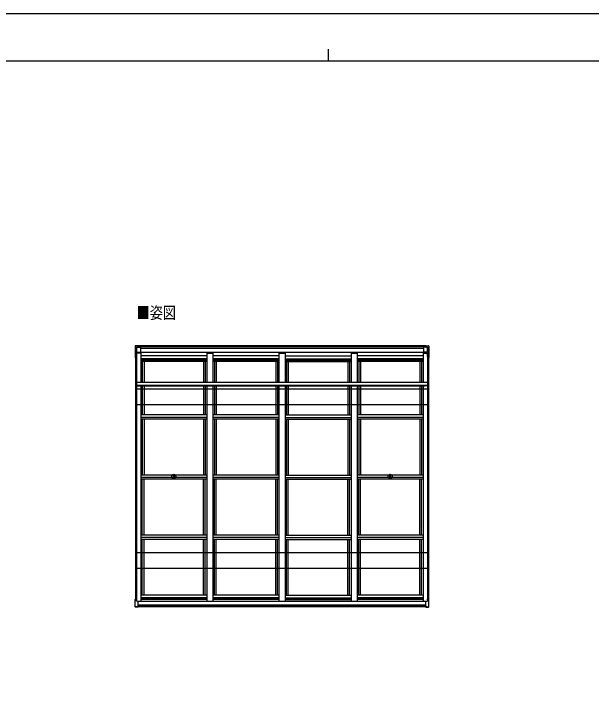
# Model space of a CAD drawing. Units: millimetres, scale not verified. Extents: x -8410 to 8410, y -5940 to 5940.
# Drawn here: x -2602 to 2159, y 229 to 5940 of the extents above; entities that cross this region are included whole.
import ezdxf
from ezdxf.enums import TextEntityAlignment as Align

# ---------------------------------------------------------------- set-up
doc = ezdxf.new("R2010")
doc.units = ezdxf.units.MM
doc.header["$LTSCALE"] = 30
for name, color, linetype in [('0-2_USER1', 3, 'Continuous'), ('0-5_YKK_13', 4, 'Continuous'), ('0-6_YKK_A1', 4, 'Continuous'), ('0-8_YKK_ZWAK', 7, 'Continuous')]:
    doc.layers.add(name, color=color, linetype=linetype)
doc.styles.add('ＭＳ ゴシック', font='')
doc.styles.get('ＭＳ ゴシック').set_extended_font_data('MS Gothic')

msp = doc.modelspace()

# ---------------------------------------------------------------- linework, layer by layer
at = {"layer": '0-5_YKK_13'}
for p, q in [((-1599.75, 3201.49), (-1599.76, 3201.49)), ((-1577.96, 3202.67), (-1596.66, 3201.69)), ((-1577.96, 3202.66), (-1577.96, 3202.63)), ((-1577.96, 3196.14), (-1577.96, 3202.63)), ((796.04, 3202.67), (814.74, 3201.69)), ((796.04, 3202.66), (796.04, 3202.63)), ((796.04, 3196.14), (796.04, 3202.63)), ((817.83, 3201.49), (817.83, 3201.49)), ((-1602.84, 3196.89), (-1602.84, 3104.11)), ((-1602.43, 3197.82), (-1602.43, 3105.44)), ((-1592.16, 3189.7), (-1577.96, 3190.5)), ((-1591.91, 3189.6), (-1592.16, 3189.7)), ((-1591.79, 3189.55), (-1591.91, 3189.6)), ((-1591.79, 3113.65), (-1591.79, 3189.55)), ((-1591.79, 3150.18), (-1556.96, 3150.15)), ((-1589.77, 3189.69), (-1580.96, 3190.15)), ((-1577.96, 3190.39), (-1580.96, 3190.22)), ((-1580.96, 3190.22), (-1580.96, 3190.15)), ((-1580.96, 3190.09), (-1580.96, 3190.15)), ((-1577.96, 3196.14), (-1577.96, 3194.64)), ((-1577.96, 3194.64), (-1577.96, 3190.5)), ((-1577.96, 3190.67), (-1556.96, 3190.87)), ((-1577.96, 3190.39), (-1577.96, 3190.5)), ((-1556.96, 3192.55), (-1556.96, 3140.32)), ((775.04, 3192.55), (775.04, 3140.32)), ((796.04, 3190.67), (775.04, 3190.87)), ((809.87, 3150.18), (775.04, 3150.15)), ((796.04, 3196.14), (796.04, 3194.64)), ((796.04, 3194.64), (796.04, 3190.5)), ((810.24, 3189.7), (796.04, 3190.5)), ((796.04, 3190.39), (796.04, 3190.5)), ((796.04, 3190.39), (799.04, 3190.22)), ((799.04, 3190.22), (799.04, 3190.15)), ((807.85, 3189.69), (799.04, 3190.15)), ((799.04, 3190.09), (799.04, 3190.15)), ((809.87, 3189.55), (809.99, 3189.6)), ((809.87, 3113.65), (809.87, 3189.55)), ((809.99, 3189.6), (810.24, 3189.7)), ((820.51, 3197.82), (820.51, 3105.44)), ((820.92, 3196.89), (820.92, 3104.11)), ((-1599.96, 3104.22), (-1601.78, 3104.2)), ((-1601.38, 3105.35), (-1599.96, 3105.33)), ((-1599.96, 3103.95), (-1601.02, 3104.07)), ((-1600.81, 3104.1), (-1599.96, 3104.12)), ((-1599.96, 3105.43), (-1600.53, 3105.44)), ((-1593.33, 3106.84), (-1591.94, 3106.84)), ((-1592.16, 3106.95), (-1591.94, 3106.84)), ((-1591.26, 3113.1), (-1591.75, 3113.33)), ((809.34, 3113.1), (809.83, 3113.33)), ((810.24, 3106.95), (810.02, 3106.84)), ((811.41, 3106.84), (810.02, 3106.84)), ((818.04, 3105.43), (818.61, 3105.44)), ((819.46, 3105.35), (818.04, 3105.33)), ((818.04, 3104.22), (819.86, 3104.2)), ((818.89, 3104.1), (818.04, 3104.12)), ((818.04, 3103.95), (819.1, 3104.07)), ((-1593.06, 2894.37), (-1593.06, 2874.37)), ((-1593.06, 2894.37), (-1591.06, 2894.37)), ((-1593.06, 2874.34), (-1593.06, 2872.34)), ((-1591.15, 2872.43), (-1571.06, 2872.43)), ((-1591.15, 2872.43), (-1591.15, 2870.33)), ((-1591.15, 2870.33), (-1571.06, 2870.33)), ((-1571.06, 2870.33), (-1571.06, 2874.37)), ((789.14, 2870.33), (789.14, 2874.37)), ((809.23, 2872.43), (789.14, 2872.43)), ((809.23, 2870.33), (789.14, 2870.33)), ((811.14, 2894.37), (809.14, 2894.37)), ((809.23, 2872.43), (809.23, 2870.33)), ((811.14, 2894.37), (811.14, 2874.37)), ((811.14, 2874.34), (811.14, 2872.34)), ((-1285.71, 2126.12), (-1284.6, 2126.14)), ((-1285.71, 2125.12), (-1284.6, 2125.1)), ((-1284.6, 2126.14), (-1284.08, 2126.24)), ((-1284.6, 2125.1), (-1284.08, 2125)), ((-1283.98, 2126.75), (-1284.08, 2126.24)), ((-1283.98, 2124.48), (-1284.08, 2125)), ((-1283.96, 2127.86), (-1283.98, 2126.75)), ((-1283.96, 2123.37), (-1283.98, 2124.48)), ((-1282.96, 2127.86), (-1282.94, 2126.75)), ((-1282.96, 2123.37), (-1282.94, 2124.48)), ((-1282.94, 2126.75), (-1282.84, 2126.24)), ((-1282.94, 2124.48), (-1282.84, 2125)), ((-1282.32, 2126.14), (-1282.84, 2126.24)), ((-1282.32, 2125.1), (-1282.84, 2125)), ((-1281.22, 2126.12), (-1282.32, 2126.14)), ((-1281.22, 2125.12), (-1282.32, 2125.1)), ((499.29, 2126.12), (500.4, 2126.14)), ((499.29, 2125.12), (500.4, 2125.1)), ((500.4, 2126.14), (500.92, 2126.24)), ((500.4, 2125.1), (500.92, 2125)), ((501.02, 2126.75), (500.92, 2126.24)), ((501.02, 2124.48), (500.92, 2125)), ((501.04, 2127.86), (501.02, 2126.75)), ((501.04, 2123.37), (501.02, 2124.48)), ((502.04, 2127.86), (502.06, 2126.75)), ((502.04, 2123.37), (502.06, 2124.48)), ((502.06, 2126.75), (502.16, 2126.24)), ((502.06, 2124.48), (502.16, 2125)), ((502.68, 2126.14), (502.16, 2126.24)), ((502.68, 2125.1), (502.16, 2125)), ((503.78, 2126.12), (502.68, 2126.14)), ((503.78, 2125.12), (502.68, 2125.1)), ((-1602.84, 1050.51), (-1602.84, 1108.38)), ((-1602.43, 1052.24), (-1602.43, 1109.71)), ((-1591.79, 1093.99), (-1591.79, 1104.17)), ((-1591.26, 1104.22), (-1591.75, 1104.45)), ((-1577.96, 1058.54), (-1577.96, 1093.31)), ((796.04, 1058.54), (796.04, 1093.31)), ((809.34, 1104.22), (809.83, 1104.45)), ((809.87, 1093.99), (809.87, 1104.17)), ((820.51, 1052.24), (820.51, 1109.71)), ((820.92, 1050.51), (820.92, 1108.38)), ((-1577.96, 1045.65), (-1597.01, 1046.7)), ((-1577.96, 1047.38), (-1596.66, 1048.34)), ((-1577.96, 1056.9), (-1577.96, 1058.54)), ((-1577.96, 1058.32), (-1577.96, 1058.54)), ((-1577.96, 1056.9), (-1577.96, 1047.49)), ((-1577.96, 1053.29), (-1577.96, 1046.8)), ((-1577.96, 1047.49), (-1577.96, 1047.39)), ((-1577.96, 1045.67), (-1577.96, 1046.8)), ((796.04, 1056.9), (796.04, 1058.54)), ((796.04, 1058.32), (796.04, 1058.54)), ((796.04, 1056.9), (796.04, 1047.49)), ((796.04, 1053.29), (796.04, 1046.8)), ((796.04, 1047.38), (814.74, 1048.34)), ((796.04, 1047.49), (796.04, 1047.39)), ((796.04, 1045.67), (796.04, 1046.8)), ((796.04, 1045.65), (815.09, 1046.7))]:
    msp.add_line(p, q, dxfattribs=at)
for points in [[(-1602.43, 3198.58), (-1602.43, 3198.04), (-1602.43, 3197.82)], [(-1596.66, 3201.7), (-1598.35, 3201.6), (-1599.76, 3201.5)], [(814.74, 3201.7), (816.43, 3201.6), (817.84, 3201.5)], [(820.51, 3198.58), (820.51, 3198.04), (820.51, 3197.82)], [(-1602.83, 3197.65), (-1602.84, 3197.12), (-1602.84, 3196.89)], [(-1592.16, 3189.7), (-1592.16, 3106.95), (-1593.28, 3106.94)], [(810.24, 3189.7), (810.24, 3106.95), (811.36, 3106.94)], [(820.91, 3197.65), (820.92, 3197.12), (820.91, 3196.89)], [(-1601.78, 3104.2), (-1602.08, 3104.19), (-1602.34, 3104.18), (-1602.56, 3104.17), (-1602.72, 3104.15), (-1602.81, 3104.13), (-1602.83, 3104.11), (-1602.78, 3104.08), (-1602.67, 3104.06)], [(-1602.67, 3104.06), (-1601.2, 3103.89), (-1599.96, 3103.74)], [(-1602.36, 3105.47), (-1602.42, 3105.45), (-1602.43, 3105.43), (-1602.37, 3105.41), (-1602.26, 3105.39), (-1602.1, 3105.37), (-1601.89, 3105.36), (-1601.65, 3105.35), (-1601.38, 3105.35)], [(-1601.02, 3104.07), (-1601.04, 3104.08), (-1601.06, 3104.08), (-1601.05, 3104.09), (-1601.03, 3104.09), (-1600.99, 3104.1), (-1600.94, 3104.1), (-1600.88, 3104.1), (-1600.81, 3104.1)], [(-1600.53, 3105.44), (-1600.59, 3105.44), (-1600.64, 3105.45), (-1600.69, 3105.45), (-1600.73, 3105.45), (-1600.76, 3105.46), (-1600.77, 3105.46), (-1600.77, 3105.46), (-1600.75, 3105.47)], [(-1591.26, 3111.51), (-1591.94, 3111.83), (-1591.94, 3106.84)], [(809.34, 3111.51), (810.02, 3111.83), (810.02, 3106.84)], [(820.74, 3104.06), (819.28, 3103.89), (818.04, 3103.74)], [(818.61, 3105.44), (818.67, 3105.44), (818.72, 3105.45), (818.77, 3105.45), (818.81, 3105.45), (818.84, 3105.46), (818.85, 3105.46), (818.85, 3105.46), (818.83, 3105.47)], [(819.1, 3104.07), (819.12, 3104.08), (819.13, 3104.08), (819.13, 3104.09), (819.11, 3104.09), (819.07, 3104.1), (819.02, 3104.1), (818.96, 3104.1), (818.89, 3104.1)], [(820.44, 3105.47), (820.5, 3105.45), (820.51, 3105.43), (820.45, 3105.41), (820.34, 3105.39), (820.18, 3105.37), (819.97, 3105.36), (819.73, 3105.35), (819.46, 3105.35)], [(819.86, 3104.2), (820.16, 3104.19), (820.42, 3104.18), (820.64, 3104.17), (820.8, 3104.15), (820.89, 3104.13), (820.91, 3104.11), (820.86, 3104.08), (820.74, 3104.06)], [(-1591.06, 2894.37), (-1591.06, 2874.37), (-1571.06, 2874.37)], [(809.14, 2894.37), (809.14, 2874.37), (789.14, 2874.37)], [(-1602.36, 1109.74), (-1602.42, 1109.72), (-1602.43, 1109.71)], [(-1577.96, 1093.31), (-1592.16, 1094), (-1592.16, 1111.22), (-1593.28, 1111.21)], [(-1591.26, 1105.81), (-1591.94, 1106.13), (-1591.94, 1111.11), (-1592.16, 1111.22)], [(796.04, 1093.31), (810.24, 1094), (810.24, 1111.22), (811.36, 1111.21)], [(809.34, 1105.81), (810.02, 1106.13), (810.02, 1111.11), (810.24, 1111.22)], [(820.44, 1109.74), (820.5, 1109.72), (820.51, 1109.71)], [(-1602.83, 1049.75), (-1602.83, 1050.05), (-1602.84, 1050.51)], [(-1602.43, 1051.48), (-1602.43, 1052.01), (-1602.43, 1052.24)], [(-1597.01, 1046.7), (-1598.59, 1046.8), (-1600.32, 1046.96), (-1600.33, 1046.96)], [(815.09, 1046.7), (816.67, 1046.8), (818.4, 1046.96), (818.41, 1046.96)], [(820.51, 1051.48), (820.51, 1052.01), (820.51, 1052.24)], [(820.91, 1049.75), (820.91, 1050.05), (820.91, 1050.51)]]:
    msp.add_lwpolyline(points, dxfattribs=at)
for centre, radius in [((-1283.46, 2125.62), 17), ((-1283.46, 2125.62), 4), ((501.54, 2125.62), 17), ((501.54, 2125.62), 4)]:
    msp.add_circle(centre, radius, dxfattribs=at)
for centre, radius, start, end in [((-1600.31, 3197.76), 2.51, 144.16004, 182.48225), ((-1599.55, 3198.63), 2.86, 94.00326, 180.96893), ((817.63, 3198.63), 2.86, 359.03107, 85.99674), ((818.39, 3197.76), 2.51, 357.51775, 35.83996), ((-1538.01, 2778.41), 333.33, 99.80348, 101.1309), ((-1536.46, 2777.57), 334.14, 99.79798, 101.09267), ((-1593.45, 3095.39), 11.55, 89.15454, 96.55167), ((811.53, 3095.39), 11.55, 83.44833, 90.84546), ((754.54, 2777.57), 334.14, 78.90733, 80.20202), ((756.09, 2778.41), 333.33, 78.8691, 80.19652), ((-1591.15, 2874.34), 1.91, 178.85471, 270.10597), ((-1591.15, 2872.24), 1.91, 178.85471, 270.10597), ((809.23, 2874.34), 1.91, 269.89403, 1.14529), ((809.23, 2872.24), 1.91, 269.89403, 1.14529), ((-1283.46, 2125.62), 2.3, 167.44414, 192.55586), ((-1283.46, 2125.62), 2.3, 77.44414, 102.55586), ((-1283.46, 2125.62), 2.3, 257.44414, 282.55586), ((-1283.46, 2125.62), 2.3, 347.44414, 12.55586), ((501.54, 2125.62), 2.3, 167.44414, 192.55586), ((501.54, 2125.62), 2.3, 77.44414, 102.55586), ((501.54, 2125.62), 2.3, 257.44414, 282.55586), ((501.54, 2125.62), 2.3, 347.44414, 12.55586), ((-1602.48, 1107.43), 1.01, 87.70316, 110.83937), ((-1538.01, 782.68), 333.33, 99.80348, 101.1309), ((-1593.45, 1099.67), 11.55, 89.15454, 96.55167), ((811.53, 1099.67), 11.55, 83.44833, 90.84546), ((756.09, 782.68), 333.33, 78.8691, 80.19652), ((820.55, 1107.43), 1.01, 69.16063, 92.29684), ((-1600.09, 1049.69), 2.73, 178.74923, 264.97823), ((-1599.55, 1051.43), 2.87, 179.10645, 265.65265), ((-1594.34, 1103.64), 55.36, 264.37516, 267.60396), ((812.42, 1103.64), 55.36, 272.39604, 275.62484), ((817.63, 1051.43), 2.87, 274.34735, 0.89355), ((818.17, 1049.69), 2.73, 275.02177, 1.25077)]:
    msp.add_arc(centre, radius, start, end, dxfattribs=at)
for centre, major_axis, ratio, start_param, end_param in [((-8972.44, 2790.65), (-8225.61, -430.04), 0.003595, 3.5980835, 3.598672), ((-8990.19, 2790.65), (-8222.56, -430.03), 0.003344, 3.5899476, 3.592413), ((8208.27, 2790.65), (8222.56, -430.03), 0.003344, 2.6907723, 2.6932377), ((8190.52, 2790.65), (8225.61, -430.04), 0.003595, 2.6845133, 2.6851018), ((-1591.75, 3113.63), (-0.003, 0.3), 0.146695, 1.4990575, 3.0693971), ((809.83, 3113.63), (0.003, 0.3), 0.146695, 3.2137882, 4.7841278), ((-1591.75, 1104.15), (0.003, -0.3), 0.14673, 3.0719918, 4.6423315), ((809.83, 1104.15), (-0.003, -0.3), 0.14673, 1.6408539, 3.2111935)]:
    msp.add_ellipse(centre, major_axis=major_axis, ratio=ratio, start_param=start_param, end_param=end_param, dxfattribs=at)
at = {"layer": '0-6_YKK_A1'}
for p, q in [((796.04, 3200.49), (-1577.96, 3200.49)), ((796.04, 3194.78), (-1577.96, 3194.78)), ((796.04, 3192.55), (-1577.96, 3192.55)), ((775.04, 3178.75), (-1556.96, 3178.75)), ((775.04, 3145.42), (-1556.96, 3145.42)), ((-1599.96, 3105.62), (-1599.96, 1110.2)), ((-1591.92, 3111.82), (-1591.92, 1106.12)), ((-1591.26, 3140.32), (-1591.26, 1093.96)), ((-1555.96, 3140.32), (-1591.26, 3140.32)), ((-1555.96, 3140.32), (-1555.96, 2902.14)), ((-1010.96, 3119.36), (-1555.96, 3119.36)), ((-1010.96, 3094.71), (-1555.96, 3094.71)), ((-1010.96, 3086.61), (-1555.96, 3086.61)), ((-1010.96, 3140.32), (-960.96, 3140.32)), ((-1010.96, 3140.32), (-1010.96, 2902.14)), ((-960.96, 3140.32), (-960.96, 2902.14)), ((-415.96, 3119.36), (-960.96, 3119.36)), ((-415.96, 3094.71), (-960.96, 3094.71)), ((-415.96, 3086.61), (-960.96, 3086.61)), ((-415.96, 3140.32), (-365.96, 3140.32)), ((-415.96, 3140.32), (-415.96, 2902.14)), ((-365.96, 3140.32), (-365.96, 2902.14)), ((-365.96, 3119.36), (179.04, 3119.36)), ((-365.96, 3094.71), (179.04, 3094.71)), ((-365.96, 3086.61), (179.04, 3086.61)), ((179.04, 3140.32), (229.04, 3140.32)), ((179.04, 3140.32), (179.04, 2902.14)), ((229.04, 3140.32), (229.04, 2902.14)), ((774.04, 3119.36), (229.04, 3119.36)), ((774.04, 3094.71), (229.04, 3094.71)), ((774.04, 3086.61), (229.04, 3086.61)), ((774.04, 3140.32), (774.04, 2902.14)), ((774.04, 3140.32), (809.34, 3140.32)), ((809.34, 3140.32), (809.34, 1093.96)), ((810, 3111.82), (810, 1106.12)), ((818.04, 3105.62), (818.04, 1110.2)), ((-1010.96, 3082.66), (-1555.96, 3082.66)), ((-1010.96, 3082.31), (-1555.96, 3082.31)), ((-1010.96, 3071.73), (-1555.96, 3071.73)), ((-1542.96, 3071.73), (-1542.96, 2902.14)), ((-1528.96, 3071.73), (-1528.96, 2902.14)), ((-1037.96, 3071.73), (-1037.96, 2902.14)), ((-1023.96, 3071.73), (-1023.96, 2902.14)), ((-415.96, 3082.66), (-960.96, 3082.66)), ((-415.96, 3082.31), (-960.96, 3082.31)), ((-415.96, 3071.73), (-960.96, 3071.73)), ((-947.96, 3071.73), (-947.96, 2902.14)), ((-933.96, 3071.73), (-933.96, 2902.14)), ((-442.96, 3071.73), (-442.96, 2902.14)), ((-428.96, 3071.73), (-428.96, 2902.14)), ((-365.96, 3082.66), (179.04, 3082.66)), ((-365.96, 3082.31), (179.04, 3082.31)), ((-365.96, 3071.73), (179.04, 3071.73)), ((-352.96, 3071.73), (-352.96, 2902.14)), ((-338.96, 3071.73), (-338.96, 2902.14)), ((152.04, 3071.73), (152.04, 2902.14)), ((166.04, 3071.73), (166.04, 2902.14)), ((774.04, 3082.66), (229.04, 3082.66)), ((774.04, 3082.31), (229.04, 3082.31)), ((774.04, 3071.73), (229.04, 3071.73)), ((242.04, 3071.73), (242.04, 2902.14)), ((256.04, 3071.73), (256.04, 2902.14)), ((747.04, 3071.73), (747.04, 2902.14)), ((761.04, 3071.73), (761.04, 2902.14)), ((-1593.06, 2874.28), (-1593.06, 2874.28)), ((-1591.06, 2902.14), (809.14, 2902.14)), ((-1591.06, 2902.14), (-1591.06, 2877.14)), ((-1591.06, 2877.14), (809.14, 2877.14)), ((-1571.06, 2874.28), (789.14, 2874.28)), ((-1571.06, 2872.21), (789.14, 2872.21)), ((-1555.96, 2872.21), (-1555.96, 1091.29)), ((-1542.96, 2872.21), (-1542.96, 2631.19)), ((-1528.96, 2872.21), (-1528.96, 2631.19)), ((-1037.96, 2872.21), (-1037.96, 2631.19)), ((-1023.96, 2872.21), (-1023.96, 2631.19)), ((-1010.96, 2872.21), (-1010.96, 1091.29)), ((-960.96, 2872.21), (-960.96, 1091.29)), ((-947.96, 2872.21), (-947.96, 2631.19)), ((-933.96, 2872.21), (-933.96, 2631.19)), ((-442.96, 2872.21), (-442.96, 2631.19)), ((-428.96, 2872.21), (-428.96, 2631.19)), ((-415.96, 2872.21), (-415.96, 1091.29)), ((-365.96, 2872.21), (-365.96, 1091.29)), ((-352.96, 2872.21), (-352.96, 2631.19)), ((-338.96, 2872.21), (-338.96, 2631.19)), ((152.04, 2872.21), (152.04, 2631.19)), ((166.04, 2872.21), (166.04, 2631.19)), ((179.04, 2872.21), (179.04, 1091.29)), ((229.04, 2872.21), (229.04, 1091.29)), ((242.04, 2872.21), (242.04, 2631.19)), ((256.04, 2872.21), (256.04, 2631.19)), ((747.04, 2872.21), (747.04, 2631.19)), ((761.04, 2872.21), (761.04, 2631.19)), ((774.04, 2872.21), (774.04, 1091.29)), ((809.14, 2902.14), (809.14, 2877.14)), ((811.14, 2874.28), (811.14, 2874.28)), ((811.59, 2844.98), (-1593.41, 2844.98)), ((-1593.41, 2844.98), (-1593.41, 2715.98)), ((811.59, 2844.98), (811.59, 2715.98)), ((811.59, 2715.98), (-1593.41, 2715.98)), ((-1010.96, 2631.19), (-1555.96, 2631.19)), ((-415.96, 2631.19), (-960.96, 2631.19)), ((-365.96, 2631.19), (179.04, 2631.19)), ((774.04, 2631.19), (229.04, 2631.19)), ((-1010.96, 2611.26), (-1555.96, 2611.26)), ((-1010.96, 2595.96), (-1555.96, 2595.96)), ((-1542.96, 2595.96), (-1542.96, 2135.57)), ((-1528.96, 2595.96), (-1528.96, 2135.57)), ((-1037.96, 2596.26), (-1037.96, 2135.57)), ((-1023.96, 2596.26), (-1023.96, 2135.57)), ((-415.96, 2611.26), (-960.96, 2611.26)), ((-415.96, 2595.96), (-960.96, 2595.96)), ((-947.96, 2595.96), (-947.96, 2135.57)), ((-933.96, 2595.96), (-933.96, 2135.57)), ((-442.96, 2595.96), (-442.96, 2135.57)), ((-428.96, 2595.96), (-428.96, 2135.57)), ((-365.96, 2611.26), (179.04, 2611.26)), ((-365.96, 2595.96), (179.04, 2595.96)), ((-352.96, 2595.96), (-352.96, 2135.57)), ((-338.96, 2595.96), (-338.96, 2135.57)), ((152.04, 2595.96), (152.04, 2135.57)), ((166.04, 2595.96), (166.04, 2135.57)), ((774.04, 2611.26), (229.04, 2611.26)), ((774.04, 2595.96), (229.04, 2595.96)), ((242.04, 2595.96), (242.04, 2135.57)), ((256.04, 2595.96), (256.04, 2135.57)), ((747.04, 2595.96), (747.04, 2135.57)), ((761.04, 2595.96), (761.04, 2135.57)), ((-1010.96, 2135.57), (-1555.96, 2135.57)), ((-1010.96, 2115.64), (-1555.96, 2115.64)), ((-415.96, 2135.57), (-960.96, 2135.57)), ((-415.96, 2115.64), (-960.96, 2115.64)), ((-365.96, 2135.57), (179.04, 2135.57)), ((-365.96, 2115.64), (179.04, 2115.64)), ((774.04, 2135.57), (229.04, 2135.57)), ((774.04, 2115.64), (229.04, 2115.64)), ((-1010.96, 2100.34), (-1555.96, 2100.34)), ((-1542.96, 1639.95), (-1542.96, 2100.34)), ((-1528.96, 1639.95), (-1528.96, 2100.34)), ((-1037.96, 1639.95), (-1037.96, 2100.34)), ((-1023.96, 1639.95), (-1023.96, 2100.34)), ((-415.96, 2100.34), (-960.96, 2100.34)), ((-947.96, 1639.95), (-947.96, 2100.34)), ((-933.96, 1639.95), (-933.96, 2100.34)), ((-442.96, 1639.95), (-442.96, 2100.34)), ((-428.96, 1639.95), (-428.96, 2100.34)), ((-365.96, 2100.34), (179.04, 2100.34)), ((-352.96, 1639.95), (-352.96, 2100.34)), ((-338.96, 1639.95), (-338.96, 2100.34)), ((152.04, 1639.95), (152.04, 2100.34)), ((166.04, 1639.95), (166.04, 2100.34)), ((774.04, 2100.34), (229.04, 2100.34)), ((242.04, 1639.95), (242.04, 2100.34)), ((256.04, 1639.95), (256.04, 2100.34)), ((747.04, 1639.95), (747.04, 2100.34)), ((761.04, 1639.95), (761.04, 2100.34)), ((-1010.96, 1639.95), (-1555.96, 1639.95)), ((-1010.96, 1620.02), (-1555.96, 1620.02)), ((-1010.96, 1604.72), (-1555.96, 1604.72)), ((-1542.96, 1145.21), (-1542.96, 1604.72)), ((-1528.96, 1145.21), (-1528.96, 1604.72)), ((-1037.96, 1145.21), (-1037.96, 1604.72)), ((-1023.96, 1145.21), (-1023.96, 1604.72)), ((-415.96, 1639.95), (-960.96, 1639.95)), ((-415.96, 1620.02), (-960.96, 1620.02)), ((-415.96, 1604.72), (-960.96, 1604.72)), ((-947.96, 1145.21), (-947.96, 1604.72)), ((-933.96, 1145.21), (-933.96, 1604.72)), ((-442.96, 1145.21), (-442.96, 1604.72)), ((-428.96, 1145.21), (-428.96, 1604.72)), ((-365.96, 1639.95), (179.04, 1639.95)), ((-365.96, 1620.02), (179.04, 1620.02)), ((-365.96, 1604.72), (179.04, 1604.72)), ((-352.96, 1145.21), (-352.96, 1604.72)), ((-338.96, 1145.21), (-338.96, 1604.72)), ((152.04, 1145.21), (152.04, 1604.72)), ((166.04, 1145.21), (166.04, 1604.72)), ((774.04, 1639.95), (229.04, 1639.95)), ((774.04, 1620.02), (229.04, 1620.02)), ((774.04, 1604.72), (229.04, 1604.72)), ((242.04, 1145.21), (242.04, 1604.72)), ((256.04, 1145.21), (256.04, 1604.72)), ((747.04, 1145.21), (747.04, 1604.72)), ((761.04, 1145.21), (761.04, 1604.72)), ((811.59, 1494.98), (-1593.41, 1494.98)), ((-1593.41, 1494.98), (-1593.41, 1365.98)), ((811.59, 1494.98), (811.59, 1365.98)), ((811.59, 1365.98), (-1593.41, 1365.98)), ((-1010.96, 1145.21), (-1555.96, 1145.21)), ((-415.96, 1145.21), (-960.96, 1145.21)), ((-365.96, 1145.21), (179.04, 1145.21)), ((774.04, 1145.21), (229.04, 1145.21)), ((796.04, 1091.29), (-1577.96, 1091.29)), ((-1010.96, 1122.22), (-1555.96, 1122.22)), ((-1010.96, 1117.51), (-1555.96, 1117.51)), ((-1010.96, 1110.03), (-1555.96, 1110.03)), ((-1010.96, 1109.82), (-1555.96, 1109.82)), ((-960.96, 1091.29), (-1010.96, 1091.29)), ((-415.96, 1122.22), (-960.96, 1122.22)), ((-415.96, 1117.51), (-960.96, 1117.51)), ((-415.96, 1110.03), (-960.96, 1110.03)), ((-415.96, 1109.82), (-960.96, 1109.82)), ((-365.96, 1091.29), (-415.96, 1091.29)), ((-365.96, 1122.22), (179.04, 1122.22)), ((-365.96, 1117.51), (179.04, 1117.51)), ((-365.96, 1110.03), (179.04, 1110.03)), ((-365.96, 1109.82), (179.04, 1109.82)), ((229.04, 1091.29), (179.04, 1091.29)), ((774.04, 1122.22), (229.04, 1122.22)), ((774.04, 1117.51), (229.04, 1117.51)), ((774.04, 1110.03), (229.04, 1110.03)), ((774.04, 1109.82), (229.04, 1109.82)), ((796.04, 1061.09), (-1577.96, 1061.09)), ((796.04, 1050.13), (-1577.96, 1050.13)), ((796.04, 1048.65), (-1577.96, 1048.65))]:
    msp.add_line(p, q, dxfattribs=at)
at = {"layer": '0-8_YKK_ZWAK'}
for p, q in [((-9.96, 5650), (-9.96, 5550)), ((7790.04, 5550), (-7809.96, 5550))]:
    msp.add_line(p, q, dxfattribs=at)
msp.add_lwpolyline([(-8410, -5940), (8410, -5940), (8410, 5940), (-8410, 5940)], close=True, dxfattribs=at)

# ---------------------------------------------------------------- texts
at = {"layer": '0-2_USER1', "style": 'ＭＳ ゴシック', "width": 0.8}
msp.add_text('■姿図', height=98.97, dxfattribs=at).set_placement((-1589.4, 3395), align=Align.BOTTOM_LEFT)

doc.saveas('drawing.dxf')
